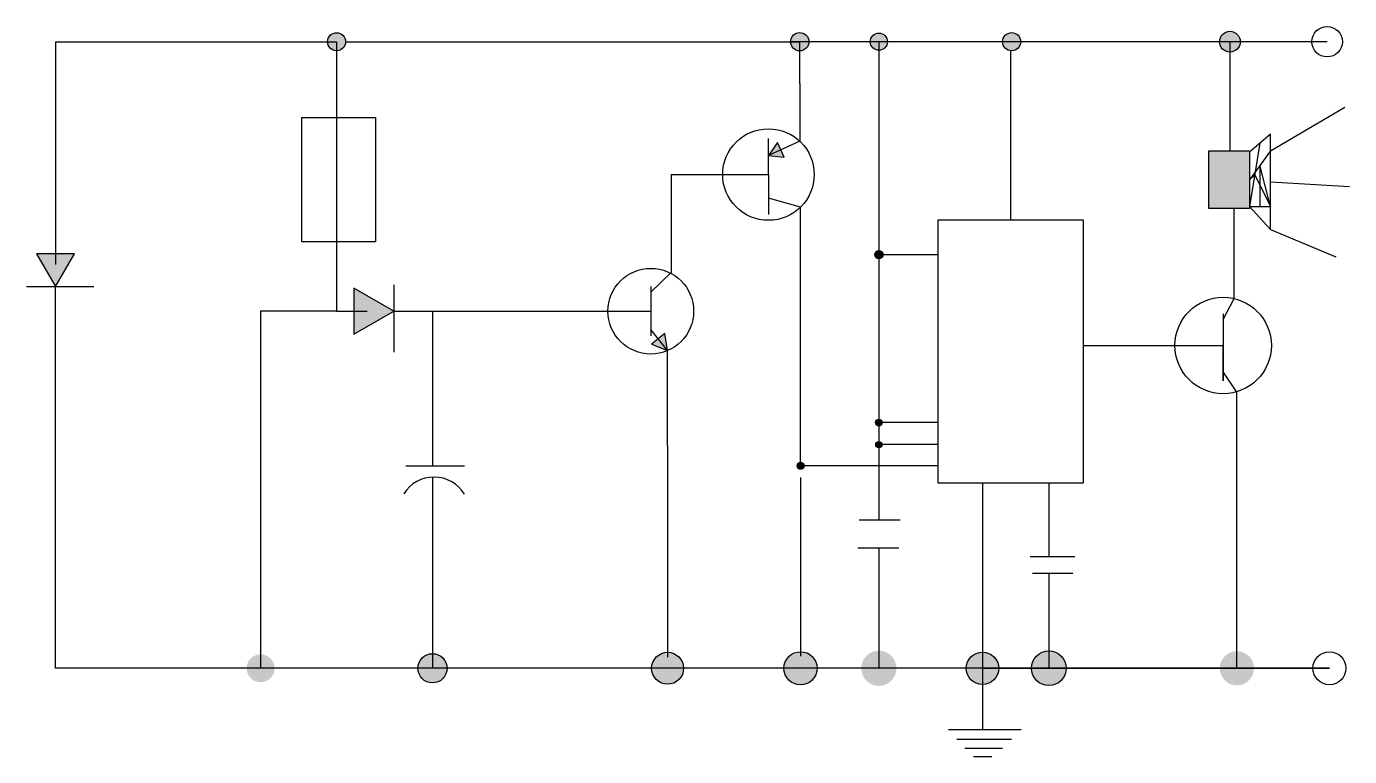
# Model space of a CAD drawing. Header units: inches. Extents: x 29.7 to 61.6, y 14.1 to 31.7.
import ezdxf

# ---------------------------------------------------------------- set-up
doc = ezdxf.new("R2010")
doc.units = ezdxf.units.IN
doc.header["$MEASUREMENT"] = 0
doc.linetypes.add('ZIGZAG', pattern='A,0.0001,-0.2,[131,ltypeshp.shx,S=0.2,R=0,X=-0.2,Y=0],-0.4,[131,ltypeshp.shx,S=0.2,R=180,X=0.2,Y=0],-0.2', length=0.8001)

msp = doc.modelspace()

# ---------------------------------------------------------------- hatches: boundary and pattern name
h = msp.add_hatch(color=256)
h.dxf.hatch_style = 1
h.paths.add_polyline_path([(36.926, 31.336), (37.143, 31.336), (37.361, 31.336, 1)])
h.paths.add_polyline_path([(37.143, 31.336), (36.926, 31.336, 0.414214), (37.143, 31.119)])
h.paths.add_polyline_path([(37.361, 31.336), (37.143, 31.336), (37.143, 31.119, 0.414214)])
h = msp.add_hatch(color=256)
h.dxf.hatch_style = 1
h.paths.add_polyline_path([(48.11, 31.336), (48.552, 31.336, 1)])
h.paths.add_polyline_path([(48.331, 31.336), (48.11, 31.336, 0.414214), (48.331, 31.115)])
h.paths.add_polyline_path([(48.552, 31.336), (48.331, 31.336), (48.331, 31.115, 0.414214)])
h = msp.add_hatch(color=256)
h.dxf.hatch_style = 1
h.paths.add_polyline_path([(50.036, 31.336), (50.242, 31.336), (50.449, 31.336, 1)])
h.paths.add_polyline_path([(50.242, 31.336), (50.036, 31.336, 0.414214), (50.242, 31.13)])
h.paths.add_polyline_path([(50.449, 31.336), (50.242, 31.336), (50.242, 31.13, 0.414214)])
h = msp.add_hatch(color=256)
h.dxf.hatch_style = 1
h.paths.add_polyline_path([(53.229, 31.336), (53.667, 31.336, 1)])
h.paths.add_polyline_path([(53.448, 31.336), (53.229, 31.336, 0.414214), (53.448, 31.117)])
h.paths.add_polyline_path([(53.667, 31.336), (53.448, 31.336), (53.448, 31.117, 0.414214)])
h = msp.add_hatch(color=256)
h.dxf.hatch_style = 1
h.paths.add_polyline_path([(58.47, 31.336), (58.972, 31.336, 1)])
h.paths.add_polyline_path([(58.721, 31.336), (58.47, 31.336, 0.414214), (58.721, 31.085)])
h.paths.add_polyline_path([(58.972, 31.336), (58.721, 31.336), (58.721, 31.085, 0.414214)])
h = msp.add_hatch(color=256)
h.dxf.hatch_style = 1
h.paths.add_polyline_path([(37.562, 25.381), (37.562, 24.272), (38.523, 24.827)])
h.paths.add_polyline_path([(44.913, 24.161), (44.749, 24.029), (45.136, 23.878)])
h.paths.add_polyline_path([(45.075, 24.291), (44.913, 24.161), (45.136, 23.878), (45.139, 23.877)])
h.paths.add_polyline_path([(47.877, 28.724), (47.575, 28.585), (47.958, 28.55)])
h.paths.add_polyline_path([(47.797, 28.898), (47.575, 28.585), (47.877, 28.724)])
at = {"true_color": 0x636466}
h = msp.add_hatch(color=251, dxfattribs=at)
h.dxf.hatch_style = 1
h.paths.add_polyline_path([(59.197, 28.701), (58.21, 28.701), (58.21, 27.306), (59.197, 27.306)])
h = msp.add_hatch(color=256)
h.dxf.hatch_style = 1
h.paths.add_polyline_path([(59.302, 16.201), (58.477, 16.201, 1)])
h.paths.add_polyline_path([(58.889, 16.487), (58.889, 16.613, 0.414214), (58.477, 16.201), (58.889, 16.201)])
h.paths.add_polyline_path([(58.889, 16.613), (58.889, 16.487), (58.889, 16.201), (59.302, 16.201, 0.414214)])
h.paths.add_polyline_path([(30.812, 26.216), (29.897, 26.216), (30.354, 25.424)])
h = msp.add_hatch(color=256)
h.dxf.hatch_style = 1
h.paths.add_polyline_path([(50.242, 26.291), (50.242, 26.252), (50.242, 26.191), (50.342, 26.191, 0.414214)])
h.paths.add_polyline_path([(50.342, 26.191), (50.242, 26.191), (50.242, 26.091, 0.414214)])
h.paths.add_polyline_path([(50.242, 26.191), (50.242, 26.252), (50.242, 26.291, 0.414214), (50.142, 26.191, 0.414214), (50.242, 26.091)])
h = msp.add_hatch(color=256)
h.dxf.hatch_style = 1
h.paths.add_polyline_path([(50.242, 22.218, 0.414214), (50.161, 22.136, 0.414214), (50.242, 22.055)])
h.paths.add_polyline_path([(50.323, 22.136), (50.242, 22.136), (50.242, 22.055, 0.414214)])
h.paths.add_polyline_path([(50.242, 22.218), (50.242, 22.136), (50.323, 22.136, 0.414214)])
h = msp.add_hatch(color=256)
h.dxf.hatch_style = 1
h.paths.add_polyline_path([(50.242, 21.68), (50.242, 21.604), (50.319, 21.604, 0.414214)])
h.paths.add_polyline_path([(50.319, 21.604), (50.242, 21.604), (50.242, 21.528, 0.414214)])
h.paths.add_polyline_path([(50.242, 21.68, 0.414214), (50.166, 21.604, 0.414214), (50.242, 21.528), (50.242, 21.604)])
h = msp.add_hatch(color=256)
h.dxf.hatch_style = 1
h.paths.add_polyline_path([(48.35, 21.174, 0.414214), (48.266, 21.091, 0.414214), (48.35, 21.007)])
h.paths.add_polyline_path([(48.35, 21.174), (48.35, 21.091), (48.434, 21.091, 0.414214)])
h.paths.add_polyline_path([(48.434, 21.091), (48.35, 21.091), (48.35, 21.007, 0.414214)])
h = msp.add_hatch(color=256)
h.dxf.hatch_style = 1
h.paths.add_polyline_path([(50.667, 16.201), (49.817, 16.201, 1)])
h.paths.add_polyline_path([(50.242, 16.458), (50.242, 16.626, 0.414214), (49.817, 16.201), (50.242, 16.201)])
h.paths.add_polyline_path([(50.242, 16.626), (50.242, 16.458), (50.242, 16.201), (50.667, 16.201, 0.414214)])
h = msp.add_hatch(color=256)
h.dxf.hatch_style = 1
h.paths.add_polyline_path([(54.347, 16.62, 0.414214), (53.928, 16.201), (54.347, 16.201)])
h.paths.add_polyline_path([(54.766, 16.201), (53.928, 16.201, 1)])
h.paths.add_polyline_path([(54.347, 16.62), (54.347, 16.201), (54.766, 16.201, 0.414214)])
h = msp.add_hatch(color=256)
h.dxf.hatch_style = 1
h.paths.add_polyline_path([(35.308, 16.538, 0.414214), (34.97, 16.201), (35.308, 16.201), (35.308, 16.338)])
h.paths.add_polyline_path([(35.308, 16.538), (35.308, 16.338), (35.308, 16.201), (35.645, 16.201, 0.414214)])
h.paths.add_polyline_path([(35.645, 16.201), (35.308, 16.201), (34.97, 16.201, 1)])
h = msp.add_hatch(color=256)
h.dxf.hatch_style = 1
h.paths.add_polyline_path([(39.813, 16.201), (39.106, 16.201, 1)])
h.paths.add_polyline_path([(39.46, 16.554), (39.46, 16.424), (39.46, 16.201), (39.813, 16.201, 0.414214)])
h.paths.add_polyline_path([(39.46, 16.424), (39.46, 16.554, 0.414214), (39.106, 16.201), (39.46, 16.201)])
h = msp.add_hatch(color=256)
h.dxf.hatch_style = 1
h.paths.add_polyline_path([(45.139, 16.473), (45.139, 16.587, 0.414214), (44.753, 16.201), (45.139, 16.201)])
h.paths.add_polyline_path([(45.139, 16.587), (45.139, 16.473), (45.139, 16.201), (45.525, 16.201, 0.414214)])
h.paths.add_polyline_path([(45.525, 16.201), (45.139, 16.201), (44.753, 16.201, 1)])
h = msp.add_hatch(color=256)
h.dxf.hatch_style = 1
h.paths.add_polyline_path([(48.35, 16.492), (48.35, 16.602, 0.414214), (47.949, 16.201), (48.35, 16.201)])
h.paths.add_polyline_path([(48.751, 16.201), (47.949, 16.201, 1)])
h.paths.add_polyline_path([(48.35, 16.602), (48.35, 16.492), (48.35, 16.201), (48.751, 16.201, 0.414214)])
h = msp.add_hatch(color=256)
h.dxf.hatch_style = 1
h.paths.add_polyline_path([(52.744, 16.593), (52.744, 16.201), (53.136, 16.201, 0.414214)])
h.paths.add_polyline_path([(52.744, 16.593, 0.414214), (52.353, 16.201), (52.744, 16.201)])
h.paths.add_polyline_path([(52.744, 16.201), (52.353, 16.201, 0.414214), (52.744, 15.809)])
h.paths.add_polyline_path([(53.136, 16.201), (52.744, 16.201), (52.744, 15.809, 0.414214)])

# ---------------------------------------------------------------- linework, layer by layer
for p, q in [((30.354, 31.336), (30.354, 29.966)), ((37.143, 31.336), (37.143, 29.507)), ((48.331, 30.327), (48.331, 31.336)), ((50.242, 31.336), (50.242, 30.061)), ((58.721, 31.336), (58.721, 28.701)), ((48.331, 30.327), (48.331, 28.931)), ((59.698, 29.106), (59.197, 28.667)), ((59.698, 26.804), (59.698, 29.106)), ((47.575, 28.128), (47.575, 28.997)), ((48.331, 28.933), (47.575, 28.585)), ((45.226, 28.128), (45.226, 28.128)), ((45.226, 28.128), (45.226, 25.763)), ((45.226, 28.128), (47.575, 28.128)), ((47.575, 28.128), (47.575, 28.128)), ((47.575, 28.128), (47.575, 28.128)), ((47.575, 28.128), (47.575, 28.128)), ((47.575, 28.128), (47.575, 28.128)), ((47.575, 28.128), (47.575, 28.128)), ((47.575, 28.128), (47.575, 28.128)), ((47.575, 28.128), (47.575, 28.128)), ((47.575, 28.128), (47.575, 28.128)), ((47.575, 28.128), (47.575, 28.128)), ((47.575, 28.128), (47.575, 27.161)), ((48.35, 27.339), (47.575, 27.555)), ((30.354, 27.322), (30.354, 25.952)), ((50.242, 27.375), (50.242, 26.252)), ((58.817, 27.306), (58.817, 25.129)), ((59.197, 27.352), (59.698, 26.804)), ((55.176, 27.035), (55.176, 23.998)), ((37.143, 26.6), (37.143, 24.827)), ((50.242, 26.252), (50.242, 25.062)), ((51.672, 26.191), (50.242, 26.191)), ((45.226, 25.763), (44.733, 25.283)), ((29.653, 25.424), (31.279, 25.424)), ((38.523, 25.467), (38.523, 24.827)), ((44.733, 25.421), (44.733, 24.234)), ((58.817, 25.129), (58.558, 24.638)), ((37.143, 24.827), (35.308, 24.827)), ((35.308, 24.827), (35.308, 21.109)), ((37.143, 24.827), (37.883, 24.827)), ((38.523, 24.827), (38.523, 24.827)), ((38.523, 24.827), (38.523, 23.841)), ((38.523, 24.827), (39.46, 24.827)), ((39.46, 24.827), (40.84, 24.827)), ((39.46, 24.827), (39.46, 21.092)), ((43.55, 24.827), (44.733, 24.827)), ((58.558, 24.763), (58.558, 23.998)), ((45.139, 23.875), (44.733, 24.388)), ((55.176, 23.998), (56.041, 23.998)), ((57.246, 23.998), (58.558, 23.998)), ((58.558, 23.998), (58.558, 23.148)), ((58.558, 23.281), (58.558, 23.998)), ((58.558, 23.361), (58.558, 23.998)), ((58.558, 23.998), (58.558, 23.361)), ((58.558, 23.361), (58.558, 23.998)), ((45.139, 21.573), (45.139, 23.877)), ((58.558, 23.148), (58.558, 23.361)), ((58.889, 22.868), (58.558, 23.361)), ((50.242, 22.341), (50.242, 19.79)), ((51.672, 22.136), (50.242, 22.136)), ((51.672, 21.604), (50.242, 21.604)), ((38.812, 21.092), (40.229, 21.092)), ((51.672, 21.091), (48.35, 21.091)), ((48.35, 20.811), (48.35, 19.893)), ((52.744, 20.675), (52.744, 14.723)), ((54.343, 20.675), (54.343, 18.898)), ((49.767, 19.79), (50.754, 19.79)), ((49.733, 19.11), (50.72, 19.11)), ((50.242, 19.11), (50.242, 16.458)), ((50.72, 19.11), (50.72, 19.11)), ((53.894, 18.898), (54.972, 18.898)), ((35.308, 18.58), (35.308, 16.338)), ((45.139, 18.482), (45.139, 16.473)), ((53.95, 18.495), (54.925, 18.495)), ((54.347, 18.495), (54.347, 16.201)), ((48.35, 17.444), (48.35, 16.492)), ((35.308, 16.338), (35.308, 16.201)), ((39.46, 16.424), (39.46, 16.338)), ((39.46, 16.424), (39.46, 16.201)), ((50.242, 16.458), (50.242, 16.458)), ((50.242, 16.458), (50.242, 16.201)), ((51.923, 14.723), (53.682, 14.723)), ((52.122, 14.493), (53.445, 14.493)), ((52.319, 14.274), (53.226, 14.274)), ((52.524, 14.069), (52.97, 14.069))]:
    msp.add_line(p, q)
at = {"color": 20}
for p, q in [((30.354, 31.336), (37.143, 31.336)), ((53.424, 31.119), (53.424, 27.035)), ((48.35, 21.174), (48.35, 27.339)), ((58.704, 16.201), (58.889, 16.201))]:
    msp.add_line(p, q, dxfattribs=at)
at = {"color": 1}
for p, q in [((37.361, 31.336), (48.331, 31.336)), ((61.068, 31.336), (48.11, 31.336))]:
    msp.add_line(p, q, dxfattribs=at)
at = {"linetype": 'ZIGZAG'}
for p, q in [((50.242, 30.061), (50.242, 27.375)), ((30.354, 29.966), (30.354, 27.322)), ((37.143, 29.507), (37.143, 26.6)), ((50.242, 25.062), (50.242, 22.341)), ((40.84, 24.827), (43.55, 24.827)), ((56.041, 23.998), (57.246, 23.998)), ((45.139, 21.573), (45.139, 18.482)), ((35.308, 21.109), (35.308, 18.58)), ((48.35, 19.893), (48.35, 17.444))]:
    msp.add_line(p, q, dxfattribs=at)
at = {"color": 2}
for p, q in [((59.698, 28.701), (61.5, 29.755)), ((59.447, 28.887), (59.197, 27.352)), ((59.698, 28.701), (59.197, 28.003)), ((59.698, 27.352), (59.698, 28.701)), ((59.698, 27.352), (59.447, 28.352)), ((59.447, 28.352), (59.447, 27.352)), ((59.447, 28.352), (59.447, 27.736)), ((59.197, 28.003), (59.322, 28.119)), ((59.322, 28.119), (59.698, 27.352)), ((59.698, 27.955), (59.698, 27.955)), ((59.698, 27.955), (61.61, 27.838)), ((59.197, 27.352), (59.698, 27.352)), ((59.698, 26.804), (61.281, 26.14))]:
    msp.add_line(p, q, dxfattribs=at)
at = {"color": 162}
msp.add_line((30.354, 16.201), (30.354, 25.424), dxfattribs=at)
at = {"color": 170}
msp.add_line((58.889, 16.201), (58.889, 22.868), dxfattribs=at)
at = {"color": 10}
for p, q in [((39.46, 20.818), (39.46, 16.313)), ((61.125, 16.201), (30.354, 16.201)), ((52.744, 16.201), (61.125, 16.201))]:
    msp.add_line(p, q, dxfattribs=at)
for points in [[(36.306, 29.507), (38.08, 29.507), (38.08, 26.502), (36.306, 26.502)], [(47.575, 28.585), (47.958, 28.55), (47.797, 28.898)], [(58.21, 28.701), (59.197, 28.701), (59.197, 27.306), (58.21, 27.306)], [(51.672, 27.035), (55.176, 27.035), (55.176, 20.675), (51.672, 20.675)], [(30.354, 25.424), (30.812, 26.216), (29.897, 26.216)], [(38.523, 24.827), (37.562, 25.381), (37.562, 24.272)], [(45.139, 23.877), (45.075, 24.291), (44.749, 24.029)]]:
    msp.add_lwpolyline(points, close=True)
for centre, radius in [((61.068, 31.336), 0.368), ((37.143, 31.336), 0.218), ((48.331, 31.336), 0.221), ((50.242, 31.336), 0.207), ((53.448, 31.336), 0.219), ((58.721, 31.336), 0.251), ((47.575, 28.128), 1.105), ((50.242, 26.191), 0.0999), ((44.733, 24.827), 1.035), ((58.558, 23.998), 1.164), ((50.242, 22.136), 0.0812), ((50.242, 21.604), 0.0763), ((48.35, 21.091), 0.0839), ((54.347, 16.201), 0.419), ((39.46, 16.201), 0.353), ((45.139, 16.201), 0.386), ((48.35, 16.201), 0.401), ((52.744, 16.201), 0.392), ((61.125, 16.201), 0.398)]:
    msp.add_circle(centre, radius)
msp.add_arc((39.496, 19.955), 0.865, 31.2783, 147.8471)

doc.saveas('drawing.dxf')
